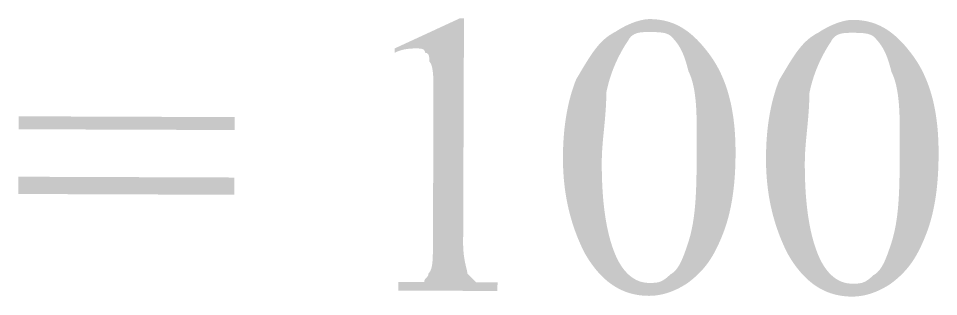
# Model space of a CAD drawing. Header units: millimetres. Extents: x -125 to 146, y -26 to 163.
# Drawn here: x 117.38 to 126.41, y 55.23 to 57.95 of the extents above; entities that cross this region are included whole.
import ezdxf

# ---------------------------------------------------------------- set-up
doc = ezdxf.new("R2010")
doc.units = ezdxf.units.MM
doc.header["$MEASUREMENT"] = 0
doc.layers.get('0').update_dxf_attribs({"color": 255, "linetype": 'CONTINUOUS'})

msp = doc.modelspace()

# ---------------------------------------------------------------- hatches: boundary and pattern name
at = {"true_color": 0x000007}
msp.add_hatch(color=7, dxfattribs=at).paths.add_polyline_path([(121.0735, 57.6603), (121.7096, 57.9542), (121.752, 57.9541), (121.7438, 55.7501), (121.7439, 55.7294), (121.7445, 55.7095), (121.7454, 55.6904), (121.7467, 55.6721), (121.7482, 55.6546), (121.75, 55.6379), (121.752, 55.6219), (121.7542, 55.6067), (121.7566, 55.5922), (121.7591, 55.5784), (121.7616, 55.5653), (121.7642, 55.5529), (121.7668, 55.5412), (121.7694, 55.5301), (121.7719, 55.5196), (121.7743, 55.5097), (121.7765, 55.5005), (121.7786, 55.4918), (121.7804, 55.4837), (121.782, 55.4761), (121.7833, 55.4691), (121.7842, 55.4625), (121.7848, 55.4565), (121.785, 55.451), (121.7852, 55.4508), (121.7859, 55.4501), (121.7869, 55.4491), (121.7884, 55.4476), (121.7901, 55.4458), (121.7923, 55.4437), (121.7947, 55.4412), (121.7975, 55.4384), (121.8006, 55.4353), (121.8039, 55.4319), (121.8075, 55.4283), (121.8114, 55.4244), (121.8155, 55.4203), (121.8197, 55.4161), (121.8242, 55.4116), (121.8288, 55.4069), (121.8335, 55.4021), (121.8384, 55.3972), (121.8434, 55.3922), (121.8485, 55.3871), (121.8536, 55.3819), (121.8589, 55.3766), (121.8641, 55.3713), (121.8694, 55.366), (121.8747, 55.366), (121.88, 55.366), (121.8854, 55.366), (121.8909, 55.3659), (121.8966, 55.3659), (121.9025, 55.3659), (121.9085, 55.3659), (121.9149, 55.3658), (121.9215, 55.3658), (121.9284, 55.3658), (121.9357, 55.3658), (121.9435, 55.3657), (121.9516, 55.3657), (121.9603, 55.3657), (121.9694, 55.3656), (121.9791, 55.3656), (121.9894, 55.3656), (122.0004, 55.3655), (122.0119, 55.3655), (122.0242, 55.3654), (122.0372, 55.3654), (122.051, 55.3653), (122.0656, 55.3653), (122.081, 55.3652), (122.0807, 55.2806), (121.1071, 55.2842), (121.1074, 55.3688), (121.123, 55.3688), (121.1383, 55.3687), (121.153, 55.3687), (121.1674, 55.3686), (121.1813, 55.3686), (121.1947, 55.3685), (121.2077, 55.3685), (121.2203, 55.3684), (121.2324, 55.3684), (121.2441, 55.3683), (121.2553, 55.3683), (121.2661, 55.3682), (121.2765, 55.3682), (121.2864, 55.3682), (121.2959, 55.3681), (121.3049, 55.3681), (121.3135, 55.3681), (121.3217, 55.368), (121.3294, 55.368), (121.3367, 55.368), (121.3435, 55.368), (121.3499, 55.3679), (121.3559, 55.3679), (121.3614, 55.3679), (121.3616, 55.373), (121.3623, 55.3776), (121.3633, 55.3819), (121.3646, 55.3859), (121.3662, 55.3896), (121.3681, 55.393), (121.3702, 55.3962), (121.3725, 55.3992), (121.3749, 55.4021), (121.3774, 55.4048), (121.3801, 55.4075), (121.3827, 55.4101), (121.3854, 55.4128), (121.388, 55.4155), (121.3905, 55.4182), (121.3929, 55.4211), (121.3952, 55.4241), (121.3973, 55.4273), (121.3992, 55.4307), (121.4008, 55.4344), (121.4022, 55.4384), (121.4032, 55.4427), (121.4038, 55.4473), (121.404, 55.4524), (121.4091, 55.4579), (121.4138, 55.4639), (121.4181, 55.4704), (121.422, 55.4774), (121.4255, 55.485), (121.4287, 55.4931), (121.4315, 55.5017), (121.434, 55.511), (121.4363, 55.5208), (121.4383, 55.5313), (121.44, 55.5424), (121.4415, 55.5541), (121.4427, 55.5665), (121.4438, 55.5796), (121.4447, 55.5934), (121.4454, 55.6079), (121.4459, 55.6231), (121.4464, 55.639), (121.4467, 55.6557), (121.447, 55.6732), (121.4472, 55.6915), (121.4473, 55.7106), (121.4474, 55.7305), (121.4475, 55.7512), (121.4528, 57.1932), (121.4529, 57.2141), (121.4529, 57.2346), (121.4529, 57.2546), (121.4529, 57.2741), (121.4528, 57.2931), (121.4526, 57.3116), (121.4523, 57.3295), (121.4518, 57.3469), (121.4512, 57.3636), (121.4504, 57.3798), (121.4495, 57.3953), (121.4483, 57.4102), (121.4469, 57.4244), (121.4453, 57.4379), (121.4434, 57.4508), (121.4413, 57.4629), (121.4388, 57.4743), (121.436, 57.485), (121.4329, 57.4948), (121.4295, 57.5039), (121.4256, 57.5122), (121.4214, 57.5197), (121.4168, 57.5263), (121.4117, 57.532), (121.4117, 57.5373), (121.4117, 57.5426), (121.4117, 57.5478), (121.4116, 57.553), (121.4114, 57.5581), (121.4112, 57.5631), (121.4108, 57.568), (121.4103, 57.5728), (121.4097, 57.5774), (121.4088, 57.5819), (121.4078, 57.5862), (121.4066, 57.5902), (121.4052, 57.5941), (121.4036, 57.5977), (121.4016, 57.6011), (121.3994, 57.6042), (121.397, 57.607), (121.3942, 57.6095), (121.391, 57.6116), (121.3875, 57.6134), (121.3837, 57.6149), (121.3794, 57.6159), (121.3748, 57.6166), (121.3697, 57.6168), (121.3695, 57.6219), (121.3689, 57.6266), (121.3679, 57.6308), (121.3664, 57.6347), (121.3647, 57.6382), (121.3625, 57.6413), (121.3601, 57.6442), (121.3573, 57.6467), (121.3542, 57.6489), (121.3508, 57.6508), (121.3472, 57.6525), (121.3434, 57.654), (121.3393, 57.6552), (121.335, 57.6562), (121.3306, 57.6571), (121.326, 57.6578), (121.3212, 57.6583), (121.3163, 57.6587), (121.3113, 57.659), (121.3062, 57.6592), (121.301, 57.6593), (121.2958, 57.6594), (121.2905, 57.6595), (121.2852, 57.6595), (121.2797, 57.6595), (121.2738, 57.6595), (121.2674, 57.6595), (121.2607, 57.6594), (121.2536, 57.6592), (121.2462, 57.659), (121.2384, 57.6586), (121.2303, 57.6581), (121.2219, 57.6575), (121.2133, 57.6567), (121.2044, 57.6557), (121.1952, 57.6545), (121.1858, 57.6531), (121.1763, 57.6515), (121.1665, 57.6496), (121.1566, 57.6474), (121.1465, 57.6449), (121.1363, 57.6422), (121.126, 57.6391), (121.1156, 57.6356), (121.1051, 57.6318), (121.0946, 57.6276), (121.084, 57.623), (121.0734, 57.6179)])
h = msp.add_hatch(color=7, dxfattribs=at)
h.paths.add_polyline_path([(122.7232, 56.5932), (122.7236, 56.63), (122.7244, 56.6664), (122.7256, 56.7023), (122.7273, 56.7378), (122.7294, 56.7729), (122.732, 56.8075), (122.735, 56.8417), (122.7384, 56.8754), (122.7423, 56.9088), (122.7466, 56.9416), (122.7513, 56.9741), (122.7565, 57.0061), (122.7621, 57.0377), (122.7682, 57.0689), (122.7747, 57.0996), (122.7817, 57.13), (122.7891, 57.1599), (122.7969, 57.1893), (122.8051, 57.2184), (122.8139, 57.247), (122.823, 57.2752), (122.8326, 57.303), (122.8426, 57.3304), (122.8531, 57.3573), (122.8688, 57.3835), (122.8842, 57.4092), (122.8992, 57.4345), (122.914, 57.4592), (122.9285, 57.4835), (122.9429, 57.5072), (122.9572, 57.5303), (122.9714, 57.5529), (122.9856, 57.5749), (122.9998, 57.5963), (123.0142, 57.617), (123.0287, 57.6372), (123.0435, 57.6566), (123.0585, 57.6754), (123.0738, 57.6935), (123.0896, 57.7108), (123.1057, 57.7274), (123.1224, 57.7433), (123.1396, 57.7584), (123.1574, 57.7727), (123.1759, 57.7862), (123.1951, 57.7988), (123.215, 57.8107), (123.2358, 57.8216), (123.2517, 57.8319), (123.2676, 57.8418), (123.2834, 57.8512), (123.2992, 57.8602), (123.315, 57.8687), (123.3306, 57.8768), (123.3461, 57.8845), (123.3615, 57.8917), (123.3767, 57.8985), (123.3918, 57.9048), (123.4067, 57.9107), (123.4213, 57.9162), (123.4358, 57.9212), (123.45, 57.9258), (123.464, 57.9299), (123.4777, 57.9336), (123.491, 57.9369), (123.5041, 57.9397), (123.5169, 57.942), (123.5292, 57.944), (123.5413, 57.9455), (123.5529, 57.9465), (123.5641, 57.9472), (123.5749, 57.9473), (123.6012, 57.9468), (123.627, 57.9454), (123.6524, 57.943), (123.6774, 57.9397), (123.702, 57.9355), (123.7263, 57.9303), (123.7503, 57.924), (123.7739, 57.9168), (123.7973, 57.9086), (123.8203, 57.8993), (123.8431, 57.8889), (123.8657, 57.8775), (123.888, 57.8649), (123.9102, 57.8513), (123.9321, 57.8365), (123.9539, 57.8205), (123.9755, 57.8034), (123.997, 57.7851), (124.0184, 57.7655), (124.0396, 57.7447), (124.0608, 57.7227), (124.082, 57.6994), (124.1031, 57.6749), (124.1242, 57.649), (124.1498, 57.6167), (124.1742, 57.5835), (124.1973, 57.5494), (124.2191, 57.5144), (124.2397, 57.4785), (124.259, 57.4417), (124.2771, 57.404), (124.294, 57.3654), (124.3097, 57.326), (124.3243, 57.2856), (124.3377, 57.2444), (124.35, 57.2023), (124.3612, 57.1593), (124.3714, 57.1155), (124.3804, 57.0708), (124.3884, 57.0251), (124.3954, 56.9787), (124.4013, 56.9313), (124.4063, 56.8831), (124.4102, 56.8341), (124.4132, 56.7842), (124.4153, 56.7334), (124.4165, 56.6817), (124.4167, 56.6292), (124.4163, 56.5874), (124.4155, 56.5463), (124.4143, 56.5061), (124.4126, 56.4668), (124.4105, 56.4282), (124.4079, 56.3905), (124.4049, 56.3535), (124.4015, 56.3173), (124.3976, 56.2818), (124.3933, 56.247), (124.3885, 56.213), (124.3833, 56.1796), (124.3777, 56.1468), (124.3716, 56.1148), (124.3651, 56.0833), (124.3581, 56.0525), (124.3508, 56.0222), (124.3429, 55.9925), (124.3347, 55.9634), (124.326, 55.9348), (124.3168, 55.9067), (124.3072, 55.8791), (124.2972, 55.852), (124.2867, 55.8254), (124.2761, 55.7994), (124.2653, 55.7742), (124.2545, 55.7498), (124.2437, 55.7262), (124.2326, 55.7033), (124.2214, 55.681), (124.2099, 55.6594), (124.1983, 55.6384), (124.1863, 55.618), (124.1739, 55.5982), (124.1613, 55.5789), (124.1482, 55.56), (124.1347, 55.5416), (124.1207, 55.5236), (124.1061, 55.5059), (124.0911, 55.4886), (124.0754, 55.4716), (124.0592, 55.4549), (124.0422, 55.4384), (124.0246, 55.4221), (124.0062, 55.406), (123.9871, 55.39), (123.9671, 55.3741), (123.9463, 55.3583), (123.9304, 55.348), (123.9145, 55.3382), (123.8986, 55.3287), (123.8827, 55.3198), (123.8668, 55.3112), (123.8509, 55.3031), (123.835, 55.2955), (123.8191, 55.2882), (123.8032, 55.2815), (123.7873, 55.2751), (123.7714, 55.2692), (123.7555, 55.2638), (123.7396, 55.2588), (123.7237, 55.2542), (123.7078, 55.2501), (123.6919, 55.2464), (123.676, 55.2431), (123.6602, 55.2403), (123.6443, 55.238), (123.6284, 55.236), (123.6125, 55.2345), (123.5966, 55.2335), (123.5808, 55.2329), (123.5649, 55.2327), (123.5334, 55.2335), (123.5023, 55.2356), (123.4716, 55.2391), (123.4415, 55.244), (123.4117, 55.2502), (123.3824, 55.2579), (123.3536, 55.267), (123.3252, 55.2776), (123.2972, 55.2897), (123.2697, 55.3032), (123.2426, 55.3183), (123.216, 55.3349), (123.1898, 55.3531), (123.1641, 55.3728), (123.1388, 55.3941), (123.114, 55.4171), (123.0896, 55.4416), (123.0657, 55.4679), (123.0422, 55.4958), (123.0192, 55.5254), (122.9966, 55.5567), (122.9744, 55.5897), (122.9527, 55.6245), (122.9315, 55.6611), (122.9159, 55.6931), (122.9009, 55.7256), (122.8863, 55.7585), (122.8722, 55.792), (122.8586, 55.826), (122.8455, 55.8605), (122.8331, 55.8955), (122.8211, 55.9312), (122.8098, 55.9674), (122.7991, 56.0042), (122.789, 56.0416), (122.7795, 56.0797), (122.7708, 56.1184), (122.7627, 56.1578), (122.7553, 56.1979), (122.7486, 56.2387), (122.7426, 56.2803), (122.7375, 56.3226), (122.733, 56.3657), (122.7294, 56.4095), (122.7266, 56.4542), (122.7246, 56.4997), (122.7235, 56.546)])
h.paths.add_polyline_path([(123.1041, 56.5494), (123.1041, 56.5022), (123.1046, 56.4559), (123.1056, 56.4105), (123.1069, 56.366), (123.1088, 56.3223), (123.111, 56.2795), (123.1137, 56.2376), (123.1169, 56.1966), (123.1205, 56.1565), (123.1245, 56.1172), (123.129, 56.0788), (123.134, 56.0413), (123.1393, 56.0047), (123.1451, 55.969), (123.1514, 55.9341), (123.1581, 55.9001), (123.1653, 55.867), (123.1729, 55.8348), (123.1809, 55.8035), (123.1894, 55.773), (123.1983, 55.7434), (123.2077, 55.7147), (123.2175, 55.6869), (123.2278, 55.66), (123.2385, 55.6338), (123.2496, 55.609), (123.2612, 55.5855), (123.2731, 55.5632), (123.2854, 55.5423), (123.2981, 55.5226), (123.3111, 55.5041), (123.3244, 55.4868), (123.338, 55.4708), (123.3519, 55.4559), (123.366, 55.4421), (123.3804, 55.4295), (123.395, 55.4181), (123.4098, 55.4077), (123.4249, 55.3983), (123.44, 55.3901), (123.4554, 55.3829), (123.4708, 55.3767), (123.4864, 55.3715), (123.5021, 55.3672), (123.5178, 55.364), (123.5336, 55.3616), (123.5495, 55.3602), (123.5654, 55.3597), (123.5757, 55.3597), (123.5857, 55.3597), (123.5953, 55.3598), (123.6046, 55.36), (123.6135, 55.3603), (123.6222, 55.3609), (123.6307, 55.3616), (123.6391, 55.3626), (123.6472, 55.3639), (123.6553, 55.3655), (123.6633, 55.3675), (123.6712, 55.3699), (123.6792, 55.3728), (123.6872, 55.3761), (123.6952, 55.3799), (123.7034, 55.3843), (123.7117, 55.3893), (123.7203, 55.3949), (123.729, 55.4011), (123.738, 55.4081), (123.7473, 55.4158), (123.7569, 55.4242), (123.7669, 55.4335), (123.7773, 55.4436), (123.7877, 55.4493), (123.7977, 55.4559), (123.8073, 55.4633), (123.8164, 55.4715), (123.8253, 55.4805), (123.8337, 55.4901), (123.8419, 55.5005), (123.8497, 55.5115), (123.8572, 55.523), (123.8645, 55.5352), (123.8715, 55.5478), (123.8783, 55.561), (123.8849, 55.5746), (123.8912, 55.5886), (123.8974, 55.6029), (123.9034, 55.6176), (123.9093, 55.6325), (123.915, 55.6478), (123.9206, 55.6632), (123.9262, 55.6787), (123.9316, 55.6945), (123.937, 55.7103), (123.9424, 55.7261), (123.9478, 55.742), (123.958, 55.7739), (123.9675, 55.8063), (123.9761, 55.8393), (123.9839, 55.8728), (123.991, 55.9068), (123.9975, 55.9416), (124.0032, 55.9769), (124.0084, 56.013), (124.0129, 56.0498), (124.0169, 56.0874), (124.0204, 56.1258), (124.0234, 56.165), (124.026, 56.2052), (124.0282, 56.2462), (124.03, 56.2882), (124.0315, 56.3312), (124.0327, 56.3752), (124.0336, 56.4203), (124.0343, 56.4665), (124.0349, 56.5138), (124.0353, 56.5624), (124.0356, 56.6121), (124.0358, 56.6631), (124.036, 56.7153), (124.0362, 56.7522), (124.0363, 56.7885), (124.0363, 56.8245), (124.0362, 56.86), (124.0359, 56.8949), (124.0355, 56.9294), (124.0349, 56.9633), (124.0339, 56.9967), (124.0327, 57.0295), (124.0312, 57.0616), (124.0293, 57.0932), (124.027, 57.1241), (124.0242, 57.1544), (124.021, 57.184), (124.0172, 57.2129), (124.0129, 57.241), (124.008, 57.2685), (124.0025, 57.2951), (123.9963, 57.321), (123.9894, 57.3461), (123.9817, 57.3703), (123.9733, 57.3937), (123.9641, 57.4163), (123.954, 57.4379), (123.9488, 57.4587), (123.9436, 57.4786), (123.9383, 57.4977), (123.933, 57.516), (123.9276, 57.5336), (123.922, 57.5505), (123.9164, 57.5667), (123.9107, 57.5823), (123.9048, 57.5974), (123.8987, 57.6118), (123.8924, 57.6258), (123.886, 57.6393), (123.8793, 57.6523), (123.8724, 57.665), (123.8652, 57.6772), (123.8578, 57.6892), (123.85, 57.7008), (123.8419, 57.7122), (123.8335, 57.7234), (123.8248, 57.7344), (123.8157, 57.7452), (123.8062, 57.7559), (123.7963, 57.7666), (123.786, 57.7772), (123.7805, 57.7823), (123.7746, 57.787), (123.7682, 57.7913), (123.7615, 57.7952), (123.7545, 57.7987), (123.747, 57.8018), (123.7393, 57.8047), (123.7312, 57.8072), (123.7228, 57.8095), (123.7142, 57.8114), (123.7053, 57.8131), (123.6961, 57.8146), (123.6868, 57.8159), (123.6772, 57.8169), (123.6675, 57.8178), (123.6575, 57.8185), (123.6475, 57.819), (123.6373, 57.8195), (123.627, 57.8198), (123.6166, 57.82), (123.6061, 57.8201), (123.5956, 57.8202), (123.585, 57.8203), (123.5745, 57.8203), (123.5639, 57.8204), (123.5533, 57.8204), (123.5428, 57.8203), (123.5323, 57.8201), (123.5219, 57.8198), (123.5116, 57.8193), (123.5014, 57.8185), (123.4913, 57.8175), (123.4814, 57.8162), (123.4717, 57.8146), (123.4621, 57.8126), (123.4527, 57.8102), (123.4435, 57.8074), (123.4346, 57.8041), (123.426, 57.8002), (123.4176, 57.7958), (123.4095, 57.7909), (123.4017, 57.7853), (123.3942, 57.779), (123.3871, 57.772), (123.3804, 57.7643), (123.374, 57.7559), (123.368, 57.7466), (123.3625, 57.7365), (123.3518, 57.7204), (123.3412, 57.7039), (123.3306, 57.687), (123.3201, 57.6696), (123.3096, 57.6518), (123.2993, 57.6335), (123.289, 57.6148), (123.2789, 57.5957), (123.2689, 57.5761), (123.259, 57.556), (123.2494, 57.5356), (123.2399, 57.5147), (123.2307, 57.4933), (123.2217, 57.4715), (123.213, 57.4493), (123.2045, 57.4266), (123.1964, 57.4035), (123.1885, 57.3799), (123.181, 57.3559), (123.1738, 57.3315), (123.167, 57.3066), (123.1606, 57.2812), (123.1545, 57.2555), (123.1489, 57.2293), (123.1486, 57.1974), (123.1479, 57.166), (123.1468, 57.135), (123.1453, 57.1045), (123.1436, 57.0743), (123.1416, 57.0445), (123.1394, 57.0151), (123.1371, 56.986), (123.1345, 56.9572), (123.1319, 56.9287), (123.1292, 56.9004), (123.1264, 56.8725), (123.1237, 56.8447), (123.121, 56.8172), (123.1184, 56.7899), (123.1158, 56.7627), (123.1135, 56.7357), (123.1113, 56.7089), (123.1093, 56.6821), (123.1076, 56.6555), (123.1062, 56.6289), (123.1051, 56.6024), (123.1044, 56.5759)])
h = msp.add_hatch(color=7, dxfattribs=at)
h.paths.add_polyline_path([(124.7155, 56.5858), (124.7159, 56.6226), (124.7167, 56.659), (124.7179, 56.6949), (124.7196, 56.7304), (124.7217, 56.7655), (124.7243, 56.8001), (124.7273, 56.8343), (124.7307, 56.8681), (124.7346, 56.9014), (124.7389, 56.9343), (124.7436, 56.9667), (124.7488, 56.9988), (124.7545, 57.0304), (124.7605, 57.0615), (124.767, 57.0923), (124.774, 57.1226), (124.7814, 57.1525), (124.7892, 57.182), (124.7975, 57.211), (124.8062, 57.2396), (124.8153, 57.2679), (124.8249, 57.2956), (124.8349, 57.323), (124.8454, 57.35), (124.8611, 57.3762), (124.8765, 57.4019), (124.8915, 57.4271), (124.9063, 57.4519), (124.9209, 57.4761), (124.9352, 57.4998), (124.9495, 57.5229), (124.9637, 57.5455), (124.9779, 57.5675), (124.9921, 57.5889), (125.0065, 57.6097), (125.021, 57.6298), (125.0358, 57.6492), (125.0508, 57.668), (125.0661, 57.6861), (125.0819, 57.7035), (125.098, 57.7201), (125.1147, 57.7359), (125.1319, 57.751), (125.1497, 57.7653), (125.1682, 57.7788), (125.1874, 57.7915), (125.2073, 57.8033), (125.2281, 57.8142), (125.244, 57.8245), (125.2599, 57.8344), (125.2757, 57.8438), (125.2915, 57.8528), (125.3073, 57.8613), (125.3229, 57.8694), (125.3384, 57.8771), (125.3538, 57.8843), (125.369, 57.8911), (125.3841, 57.8974), (125.399, 57.9033), (125.4137, 57.9088), (125.4281, 57.9138), (125.4423, 57.9184), (125.4563, 57.9225), (125.47, 57.9262), (125.4834, 57.9295), (125.4964, 57.9323), (125.5092, 57.9347), (125.5215, 57.9366), (125.5336, 57.9381), (125.5452, 57.9392), (125.5564, 57.9398), (125.5672, 57.94), (125.5935, 57.9394), (125.6193, 57.938), (125.6447, 57.9356), (125.6697, 57.9323), (125.6943, 57.9281), (125.7186, 57.9229), (125.7426, 57.9167), (125.7662, 57.9095), (125.7896, 57.9012), (125.8126, 57.8919), (125.8355, 57.8816), (125.858, 57.8701), (125.8803, 57.8576), (125.9025, 57.8439), (125.9244, 57.8291), (125.9462, 57.8131), (125.9678, 57.796), (125.9893, 57.7777), (126.0107, 57.7581), (126.032, 57.7374), (126.0532, 57.7154), (126.0743, 57.6921), (126.0954, 57.6675), (126.1165, 57.6416), (126.1421, 57.6093), (126.1665, 57.5761), (126.1896, 57.542), (126.2114, 57.507), (126.232, 57.4711), (126.2513, 57.4343), (126.2694, 57.3966), (126.2863, 57.3581), (126.302, 57.3186), (126.3166, 57.2783), (126.33, 57.2371), (126.3424, 57.195), (126.3536, 57.152), (126.3637, 57.1081), (126.3727, 57.0634), (126.3807, 57.0178), (126.3877, 56.9713), (126.3936, 56.924), (126.3986, 56.8758), (126.4025, 56.8267), (126.4055, 56.7768), (126.4076, 56.726), (126.4088, 56.6744), (126.409, 56.6219), (126.4086, 56.58), (126.4078, 56.539), (126.4066, 56.4988), (126.4049, 56.4594), (126.4028, 56.4209), (126.4002, 56.3831), (126.3972, 56.3461), (126.3938, 56.3099), (126.3899, 56.2744), (126.3856, 56.2397), (126.3808, 56.2056), (126.3756, 56.1722), (126.37, 56.1395), (126.3639, 56.1074), (126.3574, 56.0759), (126.3504, 56.0451), (126.3431, 56.0148), (126.3352, 55.9852), (126.327, 55.956), (126.3183, 55.9274), (126.3091, 55.8994), (126.2995, 55.8718), (126.2895, 55.8447), (126.2791, 55.818), (126.2684, 55.792), (126.2576, 55.7668), (126.2469, 55.7425), (126.236, 55.7188), (126.2249, 55.6959), (126.2137, 55.6736), (126.2023, 55.6521), (126.1906, 55.6311), (126.1786, 55.6107), (126.1663, 55.5908), (126.1536, 55.5715), (126.1405, 55.5526), (126.127, 55.5342), (126.113, 55.5162), (126.0984, 55.4985), (126.0834, 55.4813), (126.0677, 55.4643), (126.0515, 55.4475), (126.0345, 55.431), (126.0169, 55.4148), (125.9985, 55.3986), (125.9794, 55.3827), (125.9594, 55.3668), (125.9387, 55.351), (125.9227, 55.3407), (125.9068, 55.3308), (125.8909, 55.3214), (125.875, 55.3124), (125.8591, 55.3039), (125.8432, 55.2958), (125.8273, 55.2881), (125.8114, 55.2809), (125.7955, 55.2741), (125.7796, 55.2678), (125.7637, 55.2619), (125.7478, 55.2564), (125.7319, 55.2514), (125.716, 55.2468), (125.7001, 55.2427), (125.6842, 55.239), (125.6684, 55.2358), (125.6525, 55.233), (125.6366, 55.2306), (125.6207, 55.2287), (125.6048, 55.2272), (125.5889, 55.2261), (125.5731, 55.2255), (125.5572, 55.2254), (125.5257, 55.2262), (125.4946, 55.2283), (125.4639, 55.2318), (125.4338, 55.2366), (125.404, 55.2429), (125.3747, 55.2506), (125.3459, 55.2597), (125.3175, 55.2703), (125.2895, 55.2823), (125.262, 55.2959), (125.2349, 55.3109), (125.2083, 55.3275), (125.1821, 55.3457), (125.1564, 55.3654), (125.1311, 55.3868), (125.1063, 55.4097), (125.0819, 55.4343), (125.058, 55.4605), (125.0345, 55.4884), (125.0115, 55.518), (124.9889, 55.5493), (124.9667, 55.5823), (124.945, 55.6171), (124.9238, 55.6537), (124.9082, 55.6857), (124.8932, 55.7182), (124.8786, 55.7512), (124.8645, 55.7846), (124.8509, 55.8186), (124.8379, 55.8531), (124.8254, 55.8882), (124.8134, 55.9238), (124.8021, 55.96), (124.7914, 55.9968), (124.7813, 56.0342), (124.7719, 56.0723), (124.7631, 56.111), (124.755, 56.1504), (124.7476, 56.1905), (124.7409, 56.2314), (124.7349, 56.2729), (124.7298, 56.3152), (124.7253, 56.3583), (124.7217, 56.4021), (124.7189, 56.4468), (124.7169, 56.4923), (124.7158, 56.5386)])
h.paths.add_polyline_path([(125.0964, 56.5421), (125.0964, 56.4949), (125.0969, 56.4486), (125.0979, 56.4032), (125.0992, 56.3586), (125.1011, 56.3149), (125.1033, 56.2722), (125.106, 56.2303), (125.1092, 56.1892), (125.1128, 56.1491), (125.1168, 56.1098), (125.1213, 56.0715), (125.1263, 56.034), (125.1316, 55.9973), (125.1375, 55.9616), (125.1437, 55.9267), (125.1504, 55.8927), (125.1576, 55.8596), (125.1652, 55.8274), (125.1732, 55.7961), (125.1817, 55.7656), (125.1906, 55.7361), (125.2, 55.7074), (125.2098, 55.6795), (125.2201, 55.6526), (125.2308, 55.6264), (125.2419, 55.6016), (125.2535, 55.5781), (125.2654, 55.5559), (125.2777, 55.5349), (125.2904, 55.5152), (125.3034, 55.4967), (125.3167, 55.4795), (125.3303, 55.4634), (125.3442, 55.4485), (125.3583, 55.4348), (125.3727, 55.4222), (125.3873, 55.4107), (125.4021, 55.4003), (125.4172, 55.391), (125.4323, 55.3827), (125.4477, 55.3755), (125.4631, 55.3693), (125.4787, 55.3641), (125.4944, 55.3599), (125.5101, 55.3566), (125.5259, 55.3543), (125.5418, 55.3529), (125.5577, 55.3524), (125.568, 55.3523), (125.578, 55.3523), (125.5876, 55.3524), (125.5969, 55.3526), (125.6058, 55.353), (125.6145, 55.3535), (125.623, 55.3542), (125.6314, 55.3552), (125.6395, 55.3565), (125.6476, 55.3582), (125.6556, 55.3602), (125.6635, 55.3626), (125.6715, 55.3654), (125.6795, 55.3687), (125.6875, 55.3726), (125.6957, 55.3769), (125.7041, 55.3819), (125.7126, 55.3875), (125.7213, 55.3938), (125.7303, 55.4007), (125.7396, 55.4084), (125.7492, 55.4169), (125.7592, 55.4261), (125.7696, 55.4363), (125.78, 55.442), (125.79, 55.4485), (125.7996, 55.4559), (125.8087, 55.4641), (125.8176, 55.4731), (125.826, 55.4828), (125.8342, 55.4931), (125.842, 55.5041), (125.8496, 55.5157), (125.8568, 55.5278), (125.8638, 55.5405), (125.8706, 55.5536), (125.8772, 55.5672), (125.8835, 55.5812), (125.8897, 55.5955), (125.8957, 55.6102), (125.9016, 55.6252), (125.9073, 55.6404), (125.9129, 55.6558), (125.9185, 55.6714), (125.9239, 55.6871), (125.9293, 55.7029), (125.9347, 55.7187), (125.9401, 55.7346), (125.9503, 55.7665), (125.9598, 55.799), (125.9684, 55.8319), (125.9762, 55.8654), (125.9833, 55.8995), (125.9898, 55.9342), (125.9955, 55.9696), (126.0007, 56.0056), (126.0052, 56.0424), (126.0092, 56.08), (126.0127, 56.1184), (126.0157, 56.1577), (126.0183, 56.1978), (126.0205, 56.2388), (126.0223, 56.2808), (126.0238, 56.3238), (126.025, 56.3679), (126.0259, 56.4129), (126.0267, 56.4591), (126.0272, 56.5065), (126.0276, 56.555), (126.0279, 56.6047), (126.0281, 56.6557), (126.0283, 56.708), (126.0285, 56.7448), (126.0286, 56.7812), (126.0286, 56.8171), (126.0285, 56.8526), (126.0282, 56.8876), (126.0278, 56.922), (126.0272, 56.9559), (126.0262, 56.9893), (126.025, 57.0221), (126.0235, 57.0543), (126.0216, 57.0858), (126.0193, 57.1168), (126.0165, 57.147), (126.0133, 57.1766), (126.0095, 57.2055), (126.0052, 57.2337), (126.0003, 57.2611), (125.9948, 57.2878), (125.9886, 57.3136), (125.9817, 57.3387), (125.974, 57.363), (125.9656, 57.3864), (125.9564, 57.4089), (125.9463, 57.4306), (125.9411, 57.4513), (125.9359, 57.4712), (125.9306, 57.4903), (125.9253, 57.5087), (125.9199, 57.5262), (125.9144, 57.5431), (125.9087, 57.5594), (125.903, 57.575), (125.8971, 57.59), (125.891, 57.6045), (125.8848, 57.6184), (125.8783, 57.6319), (125.8716, 57.6449), (125.8647, 57.6576), (125.8575, 57.6699), (125.8501, 57.6818), (125.8423, 57.6934), (125.8342, 57.7048), (125.8259, 57.716), (125.8171, 57.727), (125.808, 57.7378), (125.7985, 57.7486), (125.7886, 57.7592), (125.7783, 57.7699), (125.7728, 57.775), (125.7669, 57.7796), (125.7605, 57.7839), (125.7538, 57.7878), (125.7468, 57.7913), (125.7393, 57.7945), (125.7316, 57.7973), (125.7235, 57.7999), (125.7151, 57.8021), (125.7065, 57.8041), (125.6976, 57.8058), (125.6884, 57.8072), (125.6791, 57.8085), (125.6695, 57.8095), (125.6598, 57.8104), (125.6498, 57.8111), (125.6398, 57.8117), (125.6296, 57.8121), (125.6193, 57.8124), (125.6089, 57.8126), (125.5984, 57.8128), (125.5879, 57.8129), (125.5773, 57.8129), (125.5668, 57.813), (125.5562, 57.813), (125.5456, 57.813), (125.5351, 57.8129), (125.5246, 57.8127), (125.5142, 57.8124), (125.5039, 57.8119), (125.4937, 57.8111), (125.4836, 57.8102), (125.4737, 57.8089), (125.464, 57.8072), (125.4544, 57.8052), (125.445, 57.8028), (125.4359, 57.8), (125.4269, 57.7967), (125.4183, 57.7929), (125.4099, 57.7885), (125.4018, 57.7835), (125.394, 57.7779), (125.3865, 57.7716), (125.3794, 57.7647), (125.3727, 57.757), (125.3663, 57.7485), (125.3603, 57.7392), (125.3548, 57.7291), (125.3441, 57.713), (125.3335, 57.6965), (125.3229, 57.6796), (125.3124, 57.6622), (125.3019, 57.6444), (125.2916, 57.6261), (125.2813, 57.6074), (125.2712, 57.5883), (125.2612, 57.5687), (125.2513, 57.5487), (125.2417, 57.5282), (125.2322, 57.5073), (125.223, 57.4859), (125.214, 57.4641), (125.2053, 57.4419), (125.1968, 57.4192), (125.1887, 57.3961), (125.1808, 57.3725), (125.1733, 57.3485), (125.1661, 57.3241), (125.1593, 57.2992), (125.1529, 57.2739), (125.1468, 57.2481), (125.1412, 57.2219), (125.1409, 57.19), (125.1402, 57.1586), (125.1391, 57.1277), (125.1376, 57.0971), (125.1359, 57.0669), (125.1339, 57.0372), (125.1317, 57.0077), (125.1294, 56.9786), (125.1268, 56.9498), (125.1242, 56.9213), (125.1215, 56.8931), (125.1187, 56.8651), (125.116, 56.8374), (125.1133, 56.8098), (125.1107, 56.7825), (125.1082, 56.7554), (125.1058, 56.7284), (125.1036, 56.7015), (125.1016, 56.6747), (125.0999, 56.6481), (125.0985, 56.6215), (125.0974, 56.595), (125.0967, 56.5685)])
h = msp.add_hatch(color=7, dxfattribs=at)
h.paths.add_polyline_path([(117.3827, 56.9939), (119.502, 56.9861), (119.5016, 56.8591), (117.3823, 56.8669)])
h.paths.add_polyline_path([(117.3806, 56.4013), (119.4999, 56.3934), (119.4992, 56.2241), (117.3799, 56.2319)])

doc.saveas('drawing.dxf')
